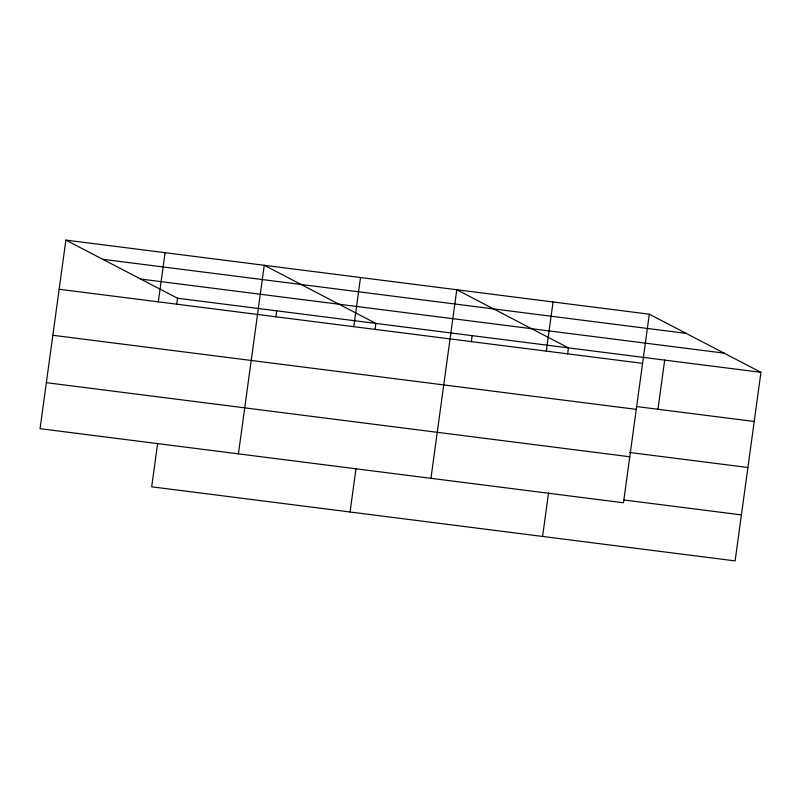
<?xml version="1.0" encoding="UTF-8"?>
<svg xmlns="http://www.w3.org/2000/svg" width="801" height="801" viewBox="0 0 801 801"><rect width="100%" height="100%" fill="white"/><g stroke="black" fill="none" stroke-linecap="round" stroke-linejoin="round"><path stroke-width="1.2" d="M65.882 240.1L40.05 428.675L623.478 502.768L649.311 314.192L65.882 240.1L177.522 298.232L760.95 372.325L735.118 560.9L151.689 486.808L157.657 443.223M158.328 301.857L165.066 252.695M176.681 304.38L177.522 298.232M238.418 453.867L264.25 265.291L375.889 323.424L375.038 329.571M275.864 316.976L276.705 310.828M353.782 326.678L360.52 277.516M350.057 511.999L356.024 468.415M430.948 478.317L456.78 289.742L568.42 347.874L567.579 354.022M471.308 341.797L472.149 335.649M546.312 351.128L553.05 301.967M542.587 536.45L548.555 492.865M657.951 409.261L664.68 360.1M102.718 259.284L686.157 333.376M140.676 279.048L724.114 353.141M59.144 289.261L642.582 363.354M636.965 406.598L754.212 421.486M52.846 335.269L636.274 409.361M629.436 452.455L747.914 467.494M46.348 382.668L629.786 456.76M624.169 500.004L741.416 514.903M649.311 314.192L760.95 372.325"/></g></svg>
